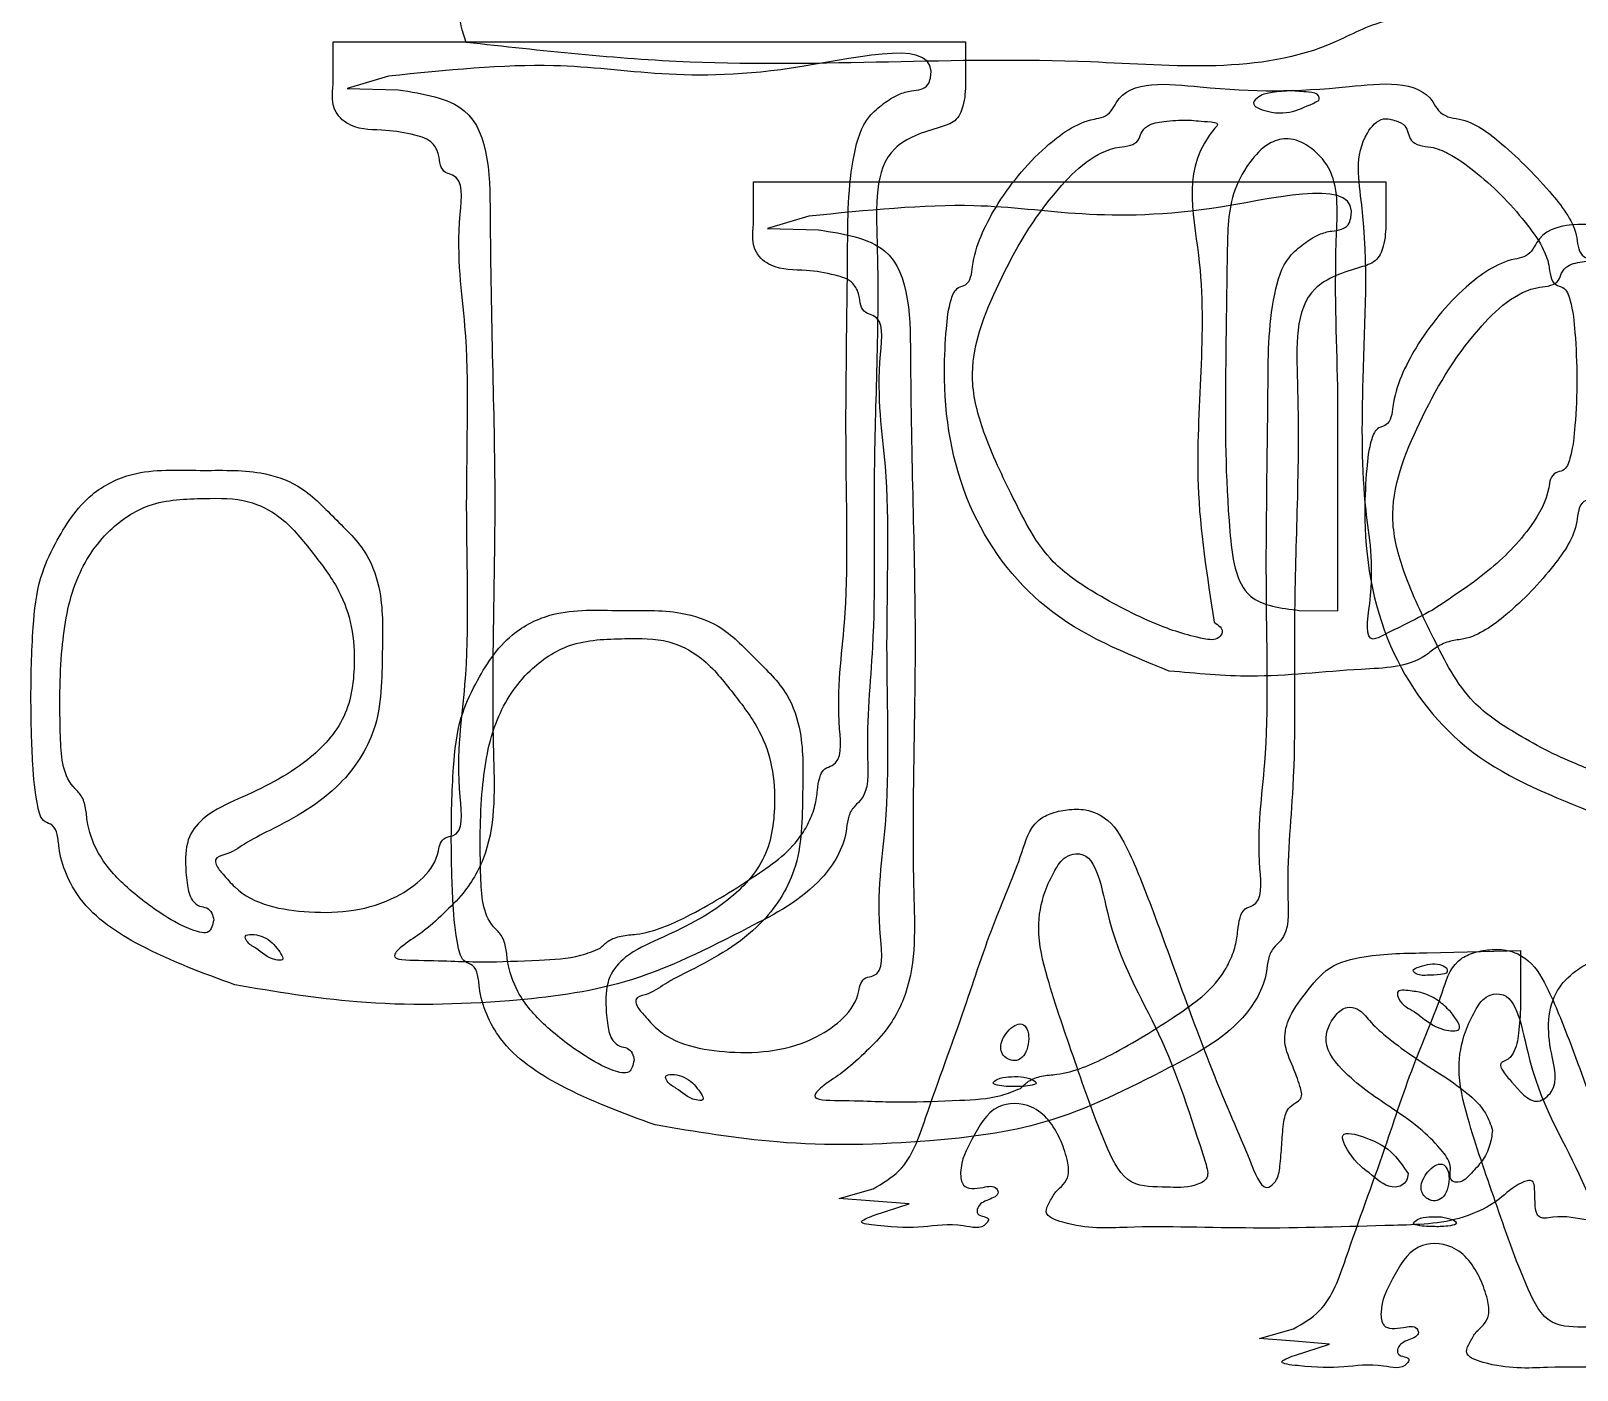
# Model space of a CAD drawing. Extents: x 0.12 to 3.45, y 0.56 to 2.39.
# Drawn here: x 0.1182 to 0.4849, y 1.0154 to 1.333 of the extents above; entities that cross this region are included whole.
import ezdxf

# ---------------------------------------------------------------- set-up
doc = ezdxf.new("R2010")
doc.units = 0
doc.layers.get('0').update_dxf_attribs({"linetype": 'CONTINUOUS'})

msp = doc.modelspace()

# ---------------------------------------------------------------- linework, layer by layer
at = {"color": 7}
for p, q in [((0.189881, 1.320414), (0.189881, 1.330414)), ((0.189881, 1.330414), (0.264881, 1.330414)), ((0.221466, 1.33025), (0.221466, 1.330252)), ((0.264881, 1.330414), (0.339881, 1.330414)), ((0.339881, 1.330414), (0.339881, 1.320732)), ((0.203042, 1.322256), (0.193215, 1.319321)), ((0.193215, 1.319321), (0.205331, 1.319034)), ((0.423702, 1.316456), (0.423702, 1.316457)), ((0.289583, 1.28718), (0.289583, 1.29718)), ((0.289583, 1.29718), (0.364583, 1.29718)), ((0.364583, 1.29718), (0.439583, 1.29718)), ((0.439583, 1.29718), (0.439583, 1.287498)), ((0.302744, 1.289022), (0.292916, 1.286087)), ((0.292916, 1.286087), (0.305033, 1.2858)), ((0.428215, 1.195414), (0.428215, 1.24863)), ((0.428215, 1.24863), (0.428215, 1.24863)), ((0.450613, 1.195623), (0.450613, 1.195623)), ((0.398881, 1.192747), (0.398881, 1.192747)), ((0.419048, 1.195541), (0.428215, 1.195414)), ((0.388215, 1.181159), (0.388215, 1.181158)), ((0.161548, 1.122081), (0.161548, 1.122081)), ((0.176548, 1.115414), (0.176548, 1.115414)), ((0.253215, 1.115414), (0.253215, 1.115414)), ((0.449407, 1.114302), (0.471548, 1.114857)), ((0.471548, 1.114857), (0.471548, 1.101802)), ((0.453979, 1.110761), (0.453979, 1.110761)), ((0.166548, 1.106722), (0.166548, 1.106722)), ((0.454882, 1.100419), (0.454881, 1.100414)), ((0.354881, 1.093944), (0.354881, 1.093944)), ((0.26125, 1.088847), (0.26125, 1.088847)), ((0.27625, 1.08218), (0.27625, 1.08218)), ((0.352916, 1.08218), (0.352916, 1.08218)), ((0.355715, 1.084288), (0.355715, 1.084288)), ((0.26625, 1.073488), (0.26625, 1.073488)), ((0.464881, 1.072217), (0.464881, 1.072217)), ((0.396783, 1.064581), (0.396783, 1.064581)), ((0.444881, 1.061964), (0.444881, 1.061964)), ((0.454583, 1.06071), (0.454583, 1.06071)), ((0.309881, 1.056079), (0.317966, 1.058338)), ((0.318215, 1.055414), (0.309881, 1.056079)), ((0.326548, 1.05475), (0.318215, 1.055414)), ((0.318215, 1.052081), (0.326548, 1.05475)), ((0.318214, 1.052082), (0.318215, 1.052081)), ((0.455416, 1.051054), (0.455416, 1.051054)), ((0.409583, 1.022845), (0.417667, 1.025104)), ((0.417916, 1.02218), (0.409583, 1.022845)), ((0.42625, 1.021516), (0.417916, 1.02218)), ((0.417916, 1.018847), (0.42625, 1.021516)), ((0.417916, 1.018848), (0.417916, 1.018847))]:
    msp.add_line(p, q, dxfattribs=at)
for points, knots in [([(0.221466, 1.330252), (0.220545, 1.332879), (0.218582, 1.338478), (0.224659, 1.34645), (0.231948, 1.349183), (0.238456, 1.348759), (0.241514, 1.353362), (0.241062, 1.358505), (0.241584, 1.363363), (0.242129, 1.367263), (0.253891, 1.375383), (0.24245, 1.418568), (0.244321, 1.457322), (0.252835, 1.498702), (0.242521, 1.509468), (0.241579, 1.513173), (0.24116, 1.517467), (0.24122, 1.521726), (0.238588, 1.52533), (0.233705, 1.525351), (0.227712, 1.527468), (0.223913, 1.533761), (0.220441, 1.543151), (0.237877, 1.547871), (0.268238, 1.546399), (0.318272, 1.548261), (0.36863, 1.548803), (0.40183, 1.546946), (0.419838, 1.547554), (0.426137, 1.543348), (0.431159, 1.542513), (0.436771, 1.54219), (0.441947, 1.541884), (0.446026, 1.541153), (0.448039, 1.539075), (0.448426, 1.536889), (0.450611, 1.535743), (0.456754, 1.53537), (0.467186, 1.527993), (0.476485, 1.514526), (0.48382, 1.495767), (0.475157, 1.474915), (0.457345, 1.459776), (0.447136, 1.450016), (0.432033, 1.452675), (0.434775, 1.448753), (0.445926, 1.448296), (0.459983, 1.439748), (0.476, 1.430029), (0.48122, 1.418877), (0.481523, 1.412339), (0.482566, 1.409197), (0.484708, 1.407149), (0.486717, 1.404505), (0.487584, 1.400369), (0.488097, 1.395512), (0.487579, 1.390662), (0.48673, 1.386509), (0.484648, 1.383866), (0.4825, 1.381539), (0.481508, 1.377923), (0.481345, 1.37021), (0.474103, 1.35818), (0.46197, 1.345763), (0.449276, 1.337698), (0.439408, 1.33549), (0.433303, 1.333184), (0.412025, 1.322269), (0.356029, 1.328531), (0.288532, 1.322806), (0.239199, 1.328281), (0.221466, 1.33025)], [0, 0, 0, 0, 0.007912, 0.016866, 0.026278, 0.031027, 0.034784, 0.041031, 0.046086, 0.049846, 0.051921, 0.087294, 0.153264, 0.19043, 0.193217, 0.197104, 0.201519, 0.20628, 0.209636, 0.213517, 0.220146, 0.227621, 0.235986, 0.243536, 0.272118, 0.335125, 0.389022, 0.423385, 0.436749, 0.440386, 0.445695, 0.451717, 0.457277, 0.461406, 0.463663, 0.465484, 0.467688, 0.470323, 0.48406, 0.503052, 0.520049, 0.541531, 0.565623, 0.587184, 0.591539, 0.59276, 0.599101, 0.623234, 0.641492, 0.654196, 0.657843, 0.661184, 0.663753, 0.666645, 0.671004, 0.676145, 0.681287, 0.685646, 0.688537, 0.691253, 0.695061, 0.699398, 0.714339, 0.734933, 0.751972, 0.758161, 0.765165, 0.771509, 0.829569, 0.924543, 0.977839, 0.977839, 0.977839, 0.977839]), ([(0.253215, 1.115414), (0.253827, 1.11602), (0.255231, 1.117409), (0.25832, 1.118475), (0.264848, 1.118805), (0.275709, 1.123489), (0.288401, 1.131412), (0.298896, 1.138622), (0.302801, 1.145281), (0.304277, 1.149029), (0.304762, 1.152687), (0.305082, 1.155656), (0.306152, 1.158104), (0.310843, 1.159235), (0.308913, 1.174871), (0.312446, 1.196333), (0.311078, 1.235767), (0.312015, 1.272443), (0.311924, 1.29919), (0.315516, 1.311767), (0.320325, 1.315705), (0.323631, 1.317954), (0.326782, 1.318791), (0.329236, 1.318956), (0.331057, 1.320032), (0.334641, 1.331713), (0.280386, 1.317865), (0.250911, 1.327106), (0.216696, 1.323639), (0.203042, 1.322256)], [0, 0, 0, 0, 0.002561, 0.005873, 0.009477, 0.022148, 0.040372, 0.05507, 0.059099, 0.063365, 0.067078, 0.07006, 0.072493, 0.074367, 0.083258, 0.108412, 0.148484, 0.196536, 0.219692, 0.229228, 0.233804, 0.238012, 0.24114, 0.243436, 0.245381, 0.24703, 0.27758, 0.336566, 0.375737, 0.375737, 0.375737, 0.375737]), ([(0.166548, 1.106722), (0.158971, 1.109504), (0.145748, 1.11436), (0.129783, 1.12482), (0.125008, 1.13604), (0.124632, 1.142119), (0.123638, 1.144733), (0.120608, 1.145414), (0.119222, 1.15138), (0.118437, 1.160433), (0.11808, 1.17491), (0.118435, 1.189587), (0.119724, 1.202503), (0.124679, 1.213169), (0.130941, 1.222975), (0.143802, 1.229391), (0.157779, 1.228448), (0.171057, 1.229122), (0.182635, 1.225353), (0.190113, 1.217317), (0.198152, 1.209841), (0.201886, 1.198296), (0.201431, 1.184247), (0.201464, 1.167868), (0.191162, 1.152197), (0.178941, 1.145307), (0.169064, 1.140501), (0.165557, 1.137738), (0.161668, 1.137025), (0.162272, 1.134595), (0.164087, 1.132691), (0.169542, 1.125976), (0.185374, 1.122957), (0.203177, 1.124847), (0.214452, 1.134158), (0.215142, 1.140334), (0.216426, 1.141804), (0.221102, 1.142187), (0.218582, 1.159779), (0.222696, 1.181568), (0.220851, 1.220478), (0.222666, 1.25905), (0.218634, 1.281375), (0.221063, 1.298398), (0.216285, 1.299209), (0.215099, 1.301231), (0.215036, 1.303765), (0.213452, 1.307076), (0.208419, 1.308594), (0.202005, 1.309687), (0.195028, 1.309329), (0.18939, 1.313962), (0.189699, 1.318012), (0.189881, 1.320414)], [0, 0, 0, 0, 0.024284, 0.042381, 0.055399, 0.058533, 0.061048, 0.062928, 0.066974, 0.077019, 0.091844, 0.109543, 0.121494, 0.130196, 0.144697, 0.155368, 0.171481, 0.185868, 0.195239, 0.206777, 0.218308, 0.227662, 0.241981, 0.260554, 0.275527, 0.295507, 0.302376, 0.307642, 0.310165, 0.311311, 0.314153, 0.318227, 0.336841, 0.357878, 0.372583, 0.374439, 0.376194, 0.377943, 0.387317, 0.413946, 0.456478, 0.499011, 0.52564, 0.535014, 0.536817, 0.538916, 0.541376, 0.544479, 0.549116, 0.55608, 0.564497, 0.569135, 0.575888, 0.575888, 0.575888, 0.575888]), ([(0.339881, 1.320732), (0.339835, 1.318859), (0.339757, 1.315673), (0.337702, 1.311269), (0.331155, 1.30941), (0.317854, 1.304963), (0.319969, 1.268913), (0.317535, 1.233151), (0.318801, 1.190805), (0.315991, 1.166839), (0.317156, 1.15203), (0.312923, 1.148676), (0.311842, 1.146022), (0.311422, 1.139929), (0.304755, 1.128727), (0.285031, 1.11851), (0.260916, 1.106219), (0.228832, 1.102204), (0.197734, 1.101471), (0.17617, 1.105102), (0.166548, 1.106722)], [0, 0, 0, 0, 0.005647, 0.009607, 0.013345, 0.025316, 0.047877, 0.103863, 0.143849, 0.17018, 0.1805, 0.182931, 0.185818, 0.188783, 0.201218, 0.222291, 0.254329, 0.28195, 0.318203, 0.347408, 0.347408, 0.347408, 0.347408]), ([(0.388215, 1.181158), (0.377848, 1.185323), (0.35805, 1.193277), (0.338265, 1.220332), (0.334304, 1.244782), (0.3352, 1.261499), (0.335863, 1.267977), (0.337574, 1.272216), (0.340185, 1.272556), (0.341303, 1.27472), (0.341839, 1.281196), (0.347169, 1.292604), (0.356971, 1.304616), (0.366718, 1.311607), (0.37267, 1.31244), (0.37459, 1.313872), (0.378045, 1.321698), (0.403507, 1.318406), (0.422997, 1.318542), (0.448176, 1.321757), (0.451956, 1.313873), (0.454277, 1.312426), (0.459988, 1.311889), (0.468824, 1.305095), (0.477919, 1.295849), (0.484804, 1.286906), (0.485117, 1.281422), (0.486235, 1.279238), (0.489188, 1.278821), (0.490513, 1.272721), (0.491336, 1.263821), (0.491676, 1.250409), (0.491331, 1.237026), (0.490523, 1.228076), (0.489176, 1.222035), (0.486196, 1.221525), (0.485118, 1.219189), (0.484829, 1.213656), (0.478572, 1.204596), (0.469729, 1.195381), (0.460869, 1.188885), (0.454758, 1.188387), (0.451629, 1.18702), (0.445948, 1.181976), (0.429679, 1.181682), (0.409916, 1.179132), (0.394672, 1.180556), (0.388215, 1.181159)], [0, 0, 0, 0, 0.032961, 0.062944, 0.095557, 0.105516, 0.112672, 0.115838, 0.117654, 0.119827, 0.122409, 0.137362, 0.156044, 0.169326, 0.171528, 0.173853, 0.176137, 0.196378, 0.231734, 0.251958, 0.254395, 0.257047, 0.259724, 0.271408, 0.288502, 0.300244, 0.302859, 0.305051, 0.306871, 0.310905, 0.320912, 0.335671, 0.35043, 0.360437, 0.364471, 0.366311, 0.368615, 0.371412, 0.383076, 0.399509, 0.41099, 0.414172, 0.417714, 0.421019, 0.436649, 0.462935, 0.482249, 0.482249, 0.482249, 0.482249]), ([(0.205331, 1.319034), (0.211301, 1.318085), (0.227237, 1.315551), (0.226865, 1.270053), (0.229092, 1.224023), (0.227069, 1.173451), (0.228732, 1.14183), (0.221861, 1.129203), (0.216064, 1.12366), (0.211298, 1.119158), (0.20738, 1.116927), (0.202522, 1.112578), (0.215819, 1.112565), (0.224014, 1.111935), (0.237753, 1.112567), (0.247092, 1.112911), (0.25171, 1.114799), (0.253215, 1.115414)], [0, 0, 0, 0, 0.016432, 0.043867, 0.111472, 0.169201, 0.193355, 0.204114, 0.210862, 0.217624, 0.22299, 0.226183, 0.232, 0.247417, 0.260619, 0.270637, 0.275483, 0.275483, 0.275483, 0.275483]), ([(0.423702, 1.316457), (0.423738, 1.316882), (0.423852, 1.318232), (0.420392, 1.318478), (0.417121, 1.318922), (0.412947, 1.318432), (0.409873, 1.317968), (0.407136, 1.315313), (0.413133, 1.3131), (0.417907, 1.313696), (0.421847, 1.315573), (0.423702, 1.316456)], [0, 0, 0, 0, 0.001155, 0.003665, 0.00784, 0.012334, 0.015679, 0.017534, 0.0214, 0.028115, 0.034096, 0.034096, 0.034096, 0.034096]), ([(0.398881, 1.192747), (0.397171, 1.203566), (0.3926, 1.232476), (0.399047, 1.271097), (0.390916, 1.301079), (0.400322, 1.311269), (0.395713, 1.31152), (0.392474, 1.311981), (0.387379, 1.311607), (0.383412, 1.311015), (0.381419, 1.308961), (0.381039, 1.30679), (0.378854, 1.305644), (0.371413, 1.305193), (0.358734, 1.293394), (0.347842, 1.274576), (0.339595, 1.253894), (0.344337, 1.236164), (0.351222, 1.222068), (0.358451, 1.20761), (0.371465, 1.198855), (0.383637, 1.192536), (0.393215, 1.189302), (0.399544, 1.188259), (0.401354, 1.190898), (0.399882, 1.191999), (0.398881, 1.192747)], [0, 0, 0, 0, 0.032645, 0.087231, 0.117603, 0.118679, 0.121173, 0.126073, 0.131539, 0.135584, 0.137799, 0.13962, 0.141824, 0.144459, 0.162067, 0.188385, 0.212217, 0.224866, 0.241986, 0.259833, 0.271837, 0.288357, 0.300265, 0.303864, 0.305299, 0.308344, 0.308344, 0.308344, 0.308344]), ([(0.450613, 1.195623), (0.455115, 1.19856), (0.46379, 1.204218), (0.47343, 1.213884), (0.477996, 1.222018), (0.478457, 1.226635), (0.479676, 1.228414), (0.482285, 1.228569), (0.483895, 1.233345), (0.484586, 1.240299), (0.485057, 1.250426), (0.484577, 1.260488), (0.483913, 1.267558), (0.482257, 1.272188), (0.479548, 1.272607), (0.478446, 1.274889), (0.478307, 1.278016), (0.476426, 1.2826), (0.472391, 1.288061), (0.467019, 1.294218), (0.460864, 1.299591), (0.455396, 1.30362), (0.450827, 1.305515), (0.447669, 1.305626), (0.445467, 1.306798), (0.444897, 1.308757), (0.444188, 1.310765), (0.441821, 1.311751), (0.438228, 1.3127), (0.43171, 1.30525), (0.435881, 1.283091), (0.433929, 1.254732), (0.43381, 1.22043), (0.437404, 1.205357), (0.434231, 1.187225), (0.440155, 1.19028), (0.444528, 1.192317), (0.448407, 1.194424), (0.450613, 1.195623)], [0, 0, 0, 0, 0.016075, 0.030977, 0.04081, 0.04296, 0.04488, 0.046656, 0.050018, 0.057825, 0.068883, 0.079942, 0.087749, 0.091111, 0.092942, 0.095202, 0.097927, 0.102442, 0.109683, 0.118288, 0.126894, 0.134135, 0.13865, 0.141375, 0.143634, 0.145465, 0.147325, 0.14974, 0.152714, 0.157815, 0.174918, 0.21619, 0.247261, 0.269434, 0.277928, 0.280546, 0.286158, 0.293561, 0.293561, 0.293561, 0.293561]), ([(0.428215, 1.24863), (0.427811, 1.260511), (0.427235, 1.277442), (0.428603, 1.298549), (0.421982, 1.305564), (0.416795, 1.307912), (0.411572, 1.306569), (0.407154, 1.302045), (0.402138, 1.293407), (0.401883, 1.275197), (0.40143, 1.24797), (0.401478, 1.222586), (0.404332, 1.197316), (0.41465, 1.196071), (0.419048, 1.195541)], [0, 0, 0, 0, 0.036471, 0.051972, 0.058949, 0.064126, 0.068215, 0.074216, 0.08261, 0.097597, 0.127512, 0.163588, 0.179783, 0.191815, 0.191815, 0.191815, 0.191815]), ([(0.352916, 1.08218), (0.353528, 1.082786), (0.354932, 1.084176), (0.358021, 1.085241), (0.364549, 1.085572), (0.37541, 1.090255), (0.388102, 1.098178), (0.398597, 1.105388), (0.402502, 1.112047), (0.403979, 1.115795), (0.404464, 1.119453), (0.404783, 1.122422), (0.405853, 1.12487), (0.410544, 1.126001), (0.408614, 1.141637), (0.412148, 1.163099), (0.41078, 1.202533), (0.411717, 1.239209), (0.411625, 1.265956), (0.415218, 1.278533), (0.420027, 1.282471), (0.423332, 1.28472), (0.426484, 1.285557), (0.428937, 1.285722), (0.430758, 1.286798), (0.434342, 1.29848), (0.380087, 1.284631), (0.350612, 1.293872), (0.316398, 1.290405), (0.302744, 1.289022)], [0, 0, 0, 0, 0.002561, 0.005873, 0.009477, 0.022148, 0.040372, 0.05507, 0.059099, 0.063365, 0.067078, 0.07006, 0.072493, 0.074367, 0.083258, 0.108412, 0.148484, 0.196536, 0.219692, 0.229228, 0.233804, 0.238012, 0.24114, 0.243436, 0.245381, 0.24703, 0.27758, 0.336566, 0.375737, 0.375737, 0.375737, 0.375737]), ([(0.439583, 1.287498), (0.439537, 1.285625), (0.439458, 1.282439), (0.437403, 1.278035), (0.430857, 1.276176), (0.417555, 1.271729), (0.419671, 1.235679), (0.417236, 1.199917), (0.418502, 1.157572), (0.415693, 1.133605), (0.416858, 1.118796), (0.412625, 1.115442), (0.411543, 1.112788), (0.411124, 1.106695), (0.404457, 1.095494), (0.384732, 1.085276), (0.360618, 1.072985), (0.328534, 1.06897), (0.297436, 1.068237), (0.275871, 1.071868), (0.26625, 1.073488)], [0, 0, 0, 0, 0.005647, 0.009607, 0.013345, 0.025316, 0.047877, 0.103863, 0.143849, 0.17018, 0.1805, 0.182931, 0.185818, 0.188783, 0.201218, 0.222291, 0.254329, 0.28195, 0.318203, 0.347408, 0.347408, 0.347408, 0.347408]), ([(0.487916, 1.147925), (0.477549, 1.152089), (0.457751, 1.160043), (0.437966, 1.187099), (0.434006, 1.211548), (0.434901, 1.228265), (0.435564, 1.234743), (0.437275, 1.238982), (0.439887, 1.239322), (0.441004, 1.241486), (0.441541, 1.247962), (0.44687, 1.25937), (0.456672, 1.271382), (0.46642, 1.278374), (0.472372, 1.279207), (0.474291, 1.280638), (0.477746, 1.288464), (0.503208, 1.285172), (0.522699, 1.285308), (0.547877, 1.288523), (0.551657, 1.280639), (0.553978, 1.279192), (0.55969, 1.278655), (0.568526, 1.271861), (0.57762, 1.262615), (0.584505, 1.253672), (0.584819, 1.248188), (0.585937, 1.246005), (0.588889, 1.245587), (0.590215, 1.239487), (0.591038, 1.230588), (0.591377, 1.217175), (0.591033, 1.203792), (0.590224, 1.194842), (0.588877, 1.188801), (0.585897, 1.188291), (0.58482, 1.185955), (0.58453, 1.180422), (0.578273, 1.171362), (0.569431, 1.162147), (0.560571, 1.155651), (0.554459, 1.155153), (0.55133, 1.153786), (0.54565, 1.148742), (0.52938, 1.148448), (0.509617, 1.145898), (0.494373, 1.147322), (0.487916, 1.147925)], [0, 0, 0, 0, 0.032961, 0.062944, 0.095557, 0.105516, 0.112672, 0.115838, 0.117654, 0.119827, 0.122409, 0.137362, 0.156044, 0.169326, 0.171528, 0.173853, 0.176137, 0.196378, 0.231734, 0.251958, 0.254395, 0.257047, 0.259724, 0.271408, 0.288502, 0.300244, 0.302859, 0.305051, 0.306871, 0.310905, 0.320912, 0.335671, 0.35043, 0.360437, 0.364471, 0.366311, 0.368615, 0.371412, 0.383076, 0.399509, 0.41099, 0.414172, 0.417714, 0.421019, 0.436649, 0.462935, 0.482249, 0.482249, 0.482249, 0.482249]), ([(0.26625, 1.073488), (0.258673, 1.07627), (0.245449, 1.081126), (0.229485, 1.091586), (0.22471, 1.102806), (0.224333, 1.108885), (0.223339, 1.111499), (0.220309, 1.112181), (0.218924, 1.118146), (0.218139, 1.127199), (0.217781, 1.141676), (0.218137, 1.156353), (0.219425, 1.169269), (0.22438, 1.179935), (0.230642, 1.189742), (0.243504, 1.196157), (0.257481, 1.195214), (0.270759, 1.195888), (0.282336, 1.192119), (0.289814, 1.184083), (0.297853, 1.176607), (0.301587, 1.165062), (0.301132, 1.151013), (0.301165, 1.134634), (0.290863, 1.118964), (0.278643, 1.112073), (0.268765, 1.107267), (0.265259, 1.104504), (0.261369, 1.103791), (0.261974, 1.101361), (0.263789, 1.099457), (0.269243, 1.092742), (0.285075, 1.089723), (0.302878, 1.091613), (0.314154, 1.100924), (0.314843, 1.1071), (0.316127, 1.108571), (0.320803, 1.108953), (0.318284, 1.126545), (0.322398, 1.148335), (0.320553, 1.187244), (0.322368, 1.225816), (0.318335, 1.248141), (0.320764, 1.265164), (0.315986, 1.265975), (0.3148, 1.267997), (0.314738, 1.270531), (0.313154, 1.273842), (0.30812, 1.27536), (0.301706, 1.276453), (0.29473, 1.276095), (0.289091, 1.280728), (0.2894, 1.284779), (0.289583, 1.28718)], [0, 0, 0, 0, 0.024284, 0.042381, 0.055399, 0.058533, 0.061048, 0.062928, 0.066974, 0.077019, 0.091844, 0.109543, 0.121494, 0.130196, 0.144697, 0.155368, 0.171481, 0.185868, 0.195239, 0.206777, 0.218308, 0.227662, 0.241981, 0.260554, 0.275527, 0.295507, 0.302376, 0.307642, 0.310165, 0.311311, 0.314153, 0.318227, 0.336841, 0.357878, 0.372583, 0.374439, 0.376194, 0.377943, 0.387317, 0.413946, 0.456478, 0.499011, 0.52564, 0.535014, 0.536817, 0.538916, 0.541376, 0.544479, 0.549116, 0.55608, 0.564497, 0.569135, 0.575888, 0.575888, 0.575888, 0.575888]), ([(0.305033, 1.2858), (0.311002, 1.284851), (0.326938, 1.282317), (0.326566, 1.236819), (0.328793, 1.190789), (0.32677, 1.140218), (0.328433, 1.108596), (0.321563, 1.095969), (0.315765, 1.090426), (0.311, 1.085924), (0.307082, 1.083693), (0.302224, 1.079344), (0.31552, 1.079331), (0.323716, 1.078701), (0.337454, 1.079333), (0.346794, 1.079677), (0.351411, 1.081565), (0.352916, 1.08218)], [0, 0, 0, 0, 0.016432, 0.043867, 0.111472, 0.169201, 0.193355, 0.204114, 0.210862, 0.217624, 0.22299, 0.226183, 0.232, 0.247417, 0.260619, 0.270637, 0.275483, 0.275483, 0.275483, 0.275483]), ([(0.498583, 1.159513), (0.496872, 1.170332), (0.492302, 1.199242), (0.498748, 1.237863), (0.490618, 1.267845), (0.500023, 1.278036), (0.495414, 1.278286), (0.492176, 1.278747), (0.487081, 1.278373), (0.483114, 1.277781), (0.481121, 1.275727), (0.48074, 1.273556), (0.478555, 1.27241), (0.471115, 1.271959), (0.458435, 1.26016), (0.447543, 1.241342), (0.439296, 1.22066), (0.444039, 1.202931), (0.450924, 1.188834), (0.458152, 1.174376), (0.471166, 1.165621), (0.483339, 1.159302), (0.492917, 1.156068), (0.499246, 1.155026), (0.501056, 1.157664), (0.499583, 1.158765), (0.498583, 1.159513)], [0, 0, 0, 0, 0.032645, 0.087231, 0.117603, 0.118679, 0.121173, 0.126073, 0.131539, 0.135584, 0.137799, 0.13962, 0.141824, 0.144459, 0.162067, 0.188385, 0.212217, 0.224866, 0.241986, 0.259833, 0.271837, 0.288357, 0.300265, 0.303864, 0.305299, 0.308344, 0.308344, 0.308344, 0.308344]), ([(0.161548, 1.122081), (0.161454, 1.122659), (0.161269, 1.123802), (0.159964, 1.125184), (0.158007, 1.12524), (0.155955, 1.127061), (0.155184, 1.130741), (0.154728, 1.135759), (0.155059, 1.141907), (0.160067, 1.147588), (0.170463, 1.152099), (0.182832, 1.158109), (0.193724, 1.169789), (0.195243, 1.182241), (0.194443, 1.192743), (0.190831, 1.201788), (0.184545, 1.209788), (0.178309, 1.217644), (0.169172, 1.222233), (0.158482, 1.222095), (0.146634, 1.221747), (0.135594, 1.214374), (0.127781, 1.202392), (0.124965, 1.18496), (0.12498, 1.169041), (0.125591, 1.155871), (0.13021, 1.151868), (0.131262, 1.148957), (0.131549, 1.144237), (0.133926, 1.137254), (0.140616, 1.129697), (0.148856, 1.123605), (0.15491, 1.120085), (0.160747, 1.118395), (0.161303, 1.120953), (0.161548, 1.122081)], [0, 0, 0, 0, 0.00174, 0.003434, 0.005174, 0.007327, 0.011061, 0.01604, 0.022708, 0.028648, 0.037594, 0.056478, 0.069845, 0.083279, 0.092592, 0.101375, 0.111954, 0.12308, 0.131097, 0.141549, 0.154776, 0.165856, 0.17983, 0.1966, 0.217437, 0.229707, 0.232208, 0.235328, 0.238644, 0.24643, 0.256816, 0.268612, 0.276147, 0.279908, 0.282878, 0.282878, 0.282878, 0.282878]), ([(0.26125, 1.088847), (0.261156, 1.089426), (0.26097, 1.090568), (0.259666, 1.091951), (0.257708, 1.092006), (0.255656, 1.093828), (0.254885, 1.097507), (0.25443, 1.102525), (0.254761, 1.108673), (0.259768, 1.114354), (0.270164, 1.118865), (0.282534, 1.124875), (0.293425, 1.136555), (0.294945, 1.149007), (0.294145, 1.159509), (0.290532, 1.168554), (0.284246, 1.176554), (0.27801, 1.18441), (0.268873, 1.188999), (0.258183, 1.188861), (0.246336, 1.188513), (0.235296, 1.18114), (0.227482, 1.169158), (0.224666, 1.151726), (0.224682, 1.135807), (0.225293, 1.122637), (0.229912, 1.118634), (0.230964, 1.115723), (0.23125, 1.111003), (0.233627, 1.104021), (0.240317, 1.096463), (0.248558, 1.090371), (0.254611, 1.086851), (0.260448, 1.085161), (0.261005, 1.087719), (0.26125, 1.088847)], [0, 0, 0, 0, 0.00174, 0.003434, 0.005174, 0.007327, 0.011061, 0.01604, 0.022708, 0.028648, 0.037594, 0.056478, 0.069845, 0.083279, 0.092592, 0.101375, 0.111954, 0.12308, 0.131097, 0.141549, 0.154776, 0.165856, 0.17983, 0.1966, 0.217437, 0.229707, 0.232208, 0.235328, 0.238644, 0.24643, 0.256816, 0.268612, 0.276147, 0.279908, 0.282878, 0.282878, 0.282878, 0.282878]), ([(0.317966, 1.058338), (0.320161, 1.059624), (0.326485, 1.06333), (0.331873, 1.079896), (0.339195, 1.09926), (0.346071, 1.120859), (0.352475, 1.134945), (0.355296, 1.144905), (0.360135, 1.14758), (0.364042, 1.148368), (0.368894, 1.148516), (0.374828, 1.14563), (0.379491, 1.136879), (0.387405, 1.116423), (0.397123, 1.088369), (0.404825, 1.071284), (0.410528, 1.057153), (0.414022, 1.060545), (0.414577, 1.064131), (0.414885, 1.068775), (0.415173, 1.073279), (0.415889, 1.077182), (0.417959, 1.078652), (0.42004, 1.079935), (0.418967, 1.083533), (0.417495, 1.087566), (0.415024, 1.092744), (0.416371, 1.099274), (0.420626, 1.104873), (0.425806, 1.111532), (0.436619, 1.114178), (0.444434, 1.114254), (0.449407, 1.114302)], [0, 0, 0, 0, 0.00746, 0.021497, 0.049132, 0.071352, 0.088466, 0.096819, 0.100236, 0.104422, 0.108752, 0.114598, 0.123069, 0.137422, 0.181849, 0.203466, 0.209987, 0.212042, 0.215798, 0.220852, 0.225909, 0.229688, 0.231827, 0.233456, 0.236388, 0.241127, 0.247422, 0.252656, 0.26016, 0.268496, 0.277081, 0.292097, 0.292097, 0.292097, 0.292097]), ([(0.396783, 1.064581), (0.393368, 1.075295), (0.386634, 1.096424), (0.374123, 1.114981), (0.370679, 1.139406), (0.362924, 1.137034), (0.360749, 1.13341), (0.358095, 1.127956), (0.356531, 1.119085), (0.359888, 1.105496), (0.366115, 1.088033), (0.371386, 1.072128), (0.378039, 1.058583), (0.387267, 1.058916), (0.392996, 1.058403), (0.397956, 1.060703), (0.397188, 1.063243), (0.396783, 1.064581)], [0, 0, 0, 0, 0.032512, 0.064114, 0.079541, 0.082031, 0.086183, 0.091665, 0.100417, 0.112386, 0.133167, 0.155508, 0.165196, 0.173469, 0.180257, 0.183534, 0.187177, 0.187177, 0.187177, 0.187177]), ([(0.176548, 1.115414), (0.176059, 1.116009), (0.175045, 1.117242), (0.172811, 1.11835), (0.170994, 1.118802), (0.168657, 1.118576), (0.169656, 1.116417), (0.172431, 1.115152), (0.174494, 1.112706), (0.178837, 1.112381), (0.177459, 1.114206), (0.176548, 1.115414)], [0, 0, 0, 0, 0.002302, 0.004768, 0.00709, 0.008614, 0.009811, 0.012542, 0.018001, 0.019554, 0.022588, 0.022588, 0.022588, 0.022588]), ([(0.417667, 1.025104), (0.419862, 1.02639), (0.426187, 1.030096), (0.431574, 1.046663), (0.438896, 1.066026), (0.445772, 1.087625), (0.452177, 1.101711), (0.454998, 1.111671), (0.459837, 1.114347), (0.463743, 1.115134), (0.468596, 1.115282), (0.474529, 1.112396), (0.479192, 1.103645), (0.487107, 1.083189), (0.496825, 1.055135), (0.504527, 1.03805), (0.510229, 1.023919), (0.513724, 1.027312), (0.514279, 1.030898), (0.514587, 1.035541), (0.514875, 1.040046), (0.51559, 1.043948), (0.517661, 1.045418), (0.519741, 1.046701), (0.518668, 1.0503), (0.517197, 1.054332), (0.514726, 1.05951), (0.516073, 1.066041), (0.520327, 1.071639), (0.525508, 1.078299), (0.53632, 1.080944), (0.544136, 1.08102), (0.549108, 1.081068)], [0, 0, 0, 0, 0.00746, 0.021497, 0.049132, 0.071352, 0.088466, 0.096819, 0.100236, 0.104422, 0.108752, 0.114598, 0.123069, 0.137422, 0.181849, 0.203466, 0.209987, 0.212042, 0.215798, 0.220852, 0.225909, 0.229688, 0.231827, 0.233456, 0.236388, 0.241127, 0.247422, 0.252656, 0.26016, 0.268496, 0.277081, 0.292097, 0.292097, 0.292097, 0.292097]), ([(0.471548, 1.101802), (0.471439, 1.099626), (0.47125, 1.095846), (0.47042, 1.09105), (0.468523, 1.088837), (0.466328, 1.088143), (0.467669, 1.085583), (0.47024, 1.083004), (0.474416, 1.077329), (0.481002, 1.082635), (0.477739, 1.092599), (0.477871, 1.105766), (0.492454, 1.11579), (0.503574, 1.115309), (0.510424, 1.115012)], [0, 0, 0, 0, 0.006594, 0.011456, 0.013993, 0.015301, 0.017169, 0.020404, 0.028222, 0.032039, 0.041218, 0.056117, 0.068724, 0.088952, 0.088952, 0.088952, 0.088952]), ([(0.453979, 1.110761), (0.45346, 1.111067), (0.452275, 1.111765), (0.449866, 1.111692), (0.44813, 1.111223), (0.44551, 1.110327), (0.447385, 1.108767), (0.449702, 1.109101), (0.45189, 1.109012), (0.454404, 1.109418), (0.454093, 1.1104), (0.453979, 1.110761)], [0, 0, 0, 0, 0.00179, 0.004087, 0.00664, 0.00844, 0.009426, 0.012288, 0.015233, 0.016926, 0.017914, 0.017914, 0.017914, 0.017914]), ([(0.454881, 1.100414), (0.453986, 1.101293), (0.452177, 1.103071), (0.4487, 1.104842), (0.445801, 1.105268), (0.441847, 1.105706), (0.442987, 1.101995), (0.447682, 1.100035), (0.45096, 1.096036), (0.458599, 1.095485), (0.456248, 1.098605), (0.454882, 1.100419)], [0, 0, 0, 0, 0.003781, 0.007645, 0.011006, 0.013998, 0.015504, 0.020334, 0.028628, 0.032046, 0.036794, 0.036794, 0.036794, 0.036794]), ([(0.496485, 1.031347), (0.49307, 1.042061), (0.486335, 1.06319), (0.473825, 1.081747), (0.47038, 1.106172), (0.462626, 1.1038), (0.46045, 1.100176), (0.457796, 1.094722), (0.456233, 1.085851), (0.459589, 1.072262), (0.465817, 1.054799), (0.471088, 1.038894), (0.477741, 1.025349), (0.486969, 1.025682), (0.492697, 1.025169), (0.497658, 1.027469), (0.496889, 1.030009), (0.496485, 1.031347)], [0, 0, 0, 0, 0.032512, 0.064114, 0.079541, 0.082031, 0.086183, 0.091665, 0.100417, 0.112386, 0.133167, 0.155508, 0.165196, 0.173469, 0.180257, 0.183534, 0.187177, 0.187177, 0.187177, 0.187177]), ([(0.464881, 1.072217), (0.464408, 1.073618), (0.463227, 1.077107), (0.45847, 1.081492), (0.452345, 1.085777), (0.445627, 1.089875), (0.44004, 1.094097), (0.435906, 1.097769), (0.433529, 1.101028), (0.430062, 1.10175), (0.426642, 1.098943), (0.424046, 1.092469), (0.43124, 1.083918), (0.439716, 1.078365), (0.447982, 1.072662), (0.452545, 1.067959), (0.455424, 1.064033), (0.454407, 1.060199), (0.457731, 1.059587), (0.459909, 1.062197), (0.46259, 1.064895), (0.464364, 1.068458), (0.464715, 1.07101), (0.464881, 1.072217)], [0, 0, 0, 0, 0.004383, 0.010922, 0.018778, 0.026967, 0.034475, 0.03973, 0.043617, 0.046168, 0.049303, 0.055989, 0.064697, 0.079081, 0.087534, 0.094489, 0.098779, 0.101826, 0.103367, 0.107164, 0.111013, 0.115073, 0.118722, 0.118722, 0.118722, 0.118722]), ([(0.354881, 1.093944), (0.354843, 1.094746), (0.354778, 1.096101), (0.353295, 1.097749), (0.351263, 1.097111), (0.34982, 1.095665), (0.348626, 1.093891), (0.348038, 1.091984), (0.348541, 1.090215), (0.349825, 1.089052), (0.351588, 1.088526), (0.353485, 1.089391), (0.354643, 1.09143), (0.354797, 1.093057), (0.354881, 1.093944)], [0, 0, 0, 0, 0.00238, 0.004024, 0.005734, 0.007964, 0.010182, 0.0121, 0.013744, 0.015389, 0.017122, 0.018946, 0.021164, 0.023821, 0.023821, 0.023821, 0.023821]), ([(0.27625, 1.08218), (0.27576, 1.082775), (0.274747, 1.084008), (0.272512, 1.085116), (0.270696, 1.085568), (0.268358, 1.085343), (0.269358, 1.083183), (0.272132, 1.081918), (0.274196, 1.079473), (0.278539, 1.079147), (0.277161, 1.080972), (0.27625, 1.08218)], [0, 0, 0, 0, 0.002302, 0.004768, 0.00709, 0.008614, 0.009811, 0.012542, 0.018001, 0.019554, 0.022588, 0.022588, 0.022588, 0.022588]), ([(0.355715, 1.084288), (0.354836, 1.084543), (0.352998, 1.085077), (0.350058, 1.084902), (0.347991, 1.084791), (0.345793, 1.083255), (0.349028, 1.082569), (0.351545, 1.082642), (0.354078, 1.082544), (0.35729, 1.08329), (0.356197, 1.083982), (0.355715, 1.084288)], [0, 0, 0, 0, 0.00274, 0.005734, 0.008474, 0.009751, 0.011366, 0.014999, 0.018633, 0.020248, 0.021525, 0.021525, 0.021525, 0.021525]), ([(0.595415, 1.058251), (0.592998, 1.056219), (0.588488, 1.052427), (0.580103, 1.049155), (0.569172, 1.048264), (0.557066, 1.050772), (0.543715, 1.053884), (0.54034, 1.061268), (0.536367, 1.063932), (0.533301, 1.060434), (0.529019, 1.056851), (0.523628, 1.050261), (0.512073, 1.048542), (0.50048, 1.050115), (0.48831, 1.05041), (0.481325, 1.05227), (0.476064, 1.051018), (0.475096, 1.05306), (0.474978, 1.054932), (0.474838, 1.057189), (0.474935, 1.060913), (0.469995, 1.059272), (0.466156, 1.055096), (0.455753, 1.050023), (0.435768, 1.049557), (0.409602, 1.048638), (0.382191, 1.049719), (0.367599, 1.048623), (0.358085, 1.051998), (0.359984, 1.055444), (0.3611, 1.057654), (0.363181, 1.059257), (0.364661, 1.061925), (0.363934, 1.065874), (0.361909, 1.071723), (0.357033, 1.07875), (0.346132, 1.078951), (0.341579, 1.07038), (0.338346, 1.064421), (0.339012, 1.05806), (0.343509, 1.058491), (0.346882, 1.059303), (0.348067, 1.056798), (0.344994, 1.055676), (0.342783, 1.054681), (0.342366, 1.051609), (0.345986, 1.05186), (0.343907, 1.048473), (0.337751, 1.050364), (0.329005, 1.049014), (0.322875, 1.049144), (0.313486, 1.050259), (0.316699, 1.051497), (0.318214, 1.052082)], [0, 0, 0, 0, 0.009416, 0.017571, 0.026565, 0.041752, 0.055556, 0.063839, 0.065157, 0.068752, 0.074641, 0.083805, 0.092395, 0.108055, 0.119486, 0.12786, 0.131363, 0.132259, 0.13422, 0.136885, 0.13979, 0.142292, 0.148817, 0.158419, 0.175095, 0.208314, 0.238278, 0.253574, 0.258202, 0.260766, 0.263489, 0.265901, 0.268453, 0.272202, 0.277325, 0.28745, 0.295358, 0.305101, 0.313517, 0.316622, 0.321292, 0.324458, 0.325441, 0.328301, 0.33152, 0.332897, 0.335791, 0.336798, 0.342386, 0.35184, 0.362817, 0.366616, 0.370009, 0.370009, 0.370009, 0.370009]), ([(0.444881, 1.061964), (0.443759, 1.06358), (0.441056, 1.067472), (0.436404, 1.070185), (0.427868, 1.07254), (0.431589, 1.06506), (0.435655, 1.062184), (0.440257, 1.058246), (0.443413, 1.05905), (0.44463, 1.060298), (0.444796, 1.061401), (0.444881, 1.061964)], [0, 0, 0, 0, 0.005709, 0.013746, 0.018807, 0.023135, 0.030907, 0.036998, 0.038618, 0.040222, 0.041897, 0.041897, 0.041897, 0.041897]), ([(0.454583, 1.06071), (0.454544, 1.061512), (0.454479, 1.062867), (0.452996, 1.064515), (0.450964, 1.063877), (0.449521, 1.062431), (0.448327, 1.060657), (0.447739, 1.05875), (0.448242, 1.056981), (0.449527, 1.055818), (0.451289, 1.055292), (0.453186, 1.056157), (0.454345, 1.058197), (0.454499, 1.059823), (0.454583, 1.06071)], [0, 0, 0, 0, 0.00238, 0.004024, 0.005734, 0.007964, 0.010182, 0.0121, 0.013744, 0.015389, 0.017122, 0.018946, 0.021164, 0.023821, 0.023821, 0.023821, 0.023821]), ([(0.455416, 1.051054), (0.454538, 1.051309), (0.4527, 1.051843), (0.449759, 1.051668), (0.447692, 1.051558), (0.445495, 1.050021), (0.44873, 1.049335), (0.451246, 1.049408), (0.453779, 1.04931), (0.456991, 1.050056), (0.455899, 1.050748), (0.455416, 1.051054)], [0, 0, 0, 0, 0.00274, 0.005734, 0.008474, 0.009751, 0.011366, 0.014999, 0.018633, 0.020248, 0.021525, 0.021525, 0.021525, 0.021525]), ([(0.695116, 1.025017), (0.692699, 1.022985), (0.688189, 1.019193), (0.679804, 1.015921), (0.668873, 1.01503), (0.656767, 1.017538), (0.643416, 1.02065), (0.640042, 1.028034), (0.636068, 1.030698), (0.633002, 1.0272), (0.628721, 1.023617), (0.62333, 1.017027), (0.611774, 1.015308), (0.600182, 1.016881), (0.588011, 1.017176), (0.581026, 1.019036), (0.575766, 1.017784), (0.574797, 1.019826), (0.57468, 1.021699), (0.574539, 1.023955), (0.574636, 1.027679), (0.569696, 1.026038), (0.565858, 1.021863), (0.555454, 1.016789), (0.53547, 1.016323), (0.509303, 1.015404), (0.481893, 1.016486), (0.4673, 1.015389), (0.457786, 1.018764), (0.459686, 1.02221), (0.460802, 1.02442), (0.462883, 1.026023), (0.464363, 1.028691), (0.463636, 1.03264), (0.46161, 1.038489), (0.456734, 1.045517), (0.445834, 1.045718), (0.44128, 1.037146), (0.438048, 1.031187), (0.438714, 1.024826), (0.443211, 1.025257), (0.446583, 1.02607), (0.447769, 1.023564), (0.444696, 1.022442), (0.442484, 1.021447), (0.442068, 1.018375), (0.445687, 1.018626), (0.443609, 1.015239), (0.437453, 1.017131), (0.428707, 1.01578), (0.422577, 1.01591), (0.413187, 1.017025), (0.4164, 1.018264), (0.417916, 1.018848)], [0, 0, 0, 0, 0.009416, 0.017571, 0.026565, 0.041752, 0.055556, 0.063839, 0.065157, 0.068752, 0.074641, 0.083805, 0.092395, 0.108055, 0.119486, 0.12786, 0.131363, 0.13226, 0.13422, 0.136885, 0.13979, 0.142292, 0.148817, 0.158419, 0.175095, 0.208314, 0.238278, 0.253574, 0.258202, 0.260766, 0.263489, 0.265901, 0.268453, 0.272202, 0.277325, 0.28745, 0.295359, 0.305101, 0.313517, 0.316622, 0.321292, 0.324458, 0.325441, 0.328301, 0.33152, 0.332897, 0.335791, 0.336798, 0.342386, 0.35184, 0.362817, 0.366616, 0.370009, 0.370009, 0.370009, 0.370009])]:
    msp.add_open_spline(points, degree=3, knots=knots, dxfattribs=at)

doc.saveas('drawing.dxf')
